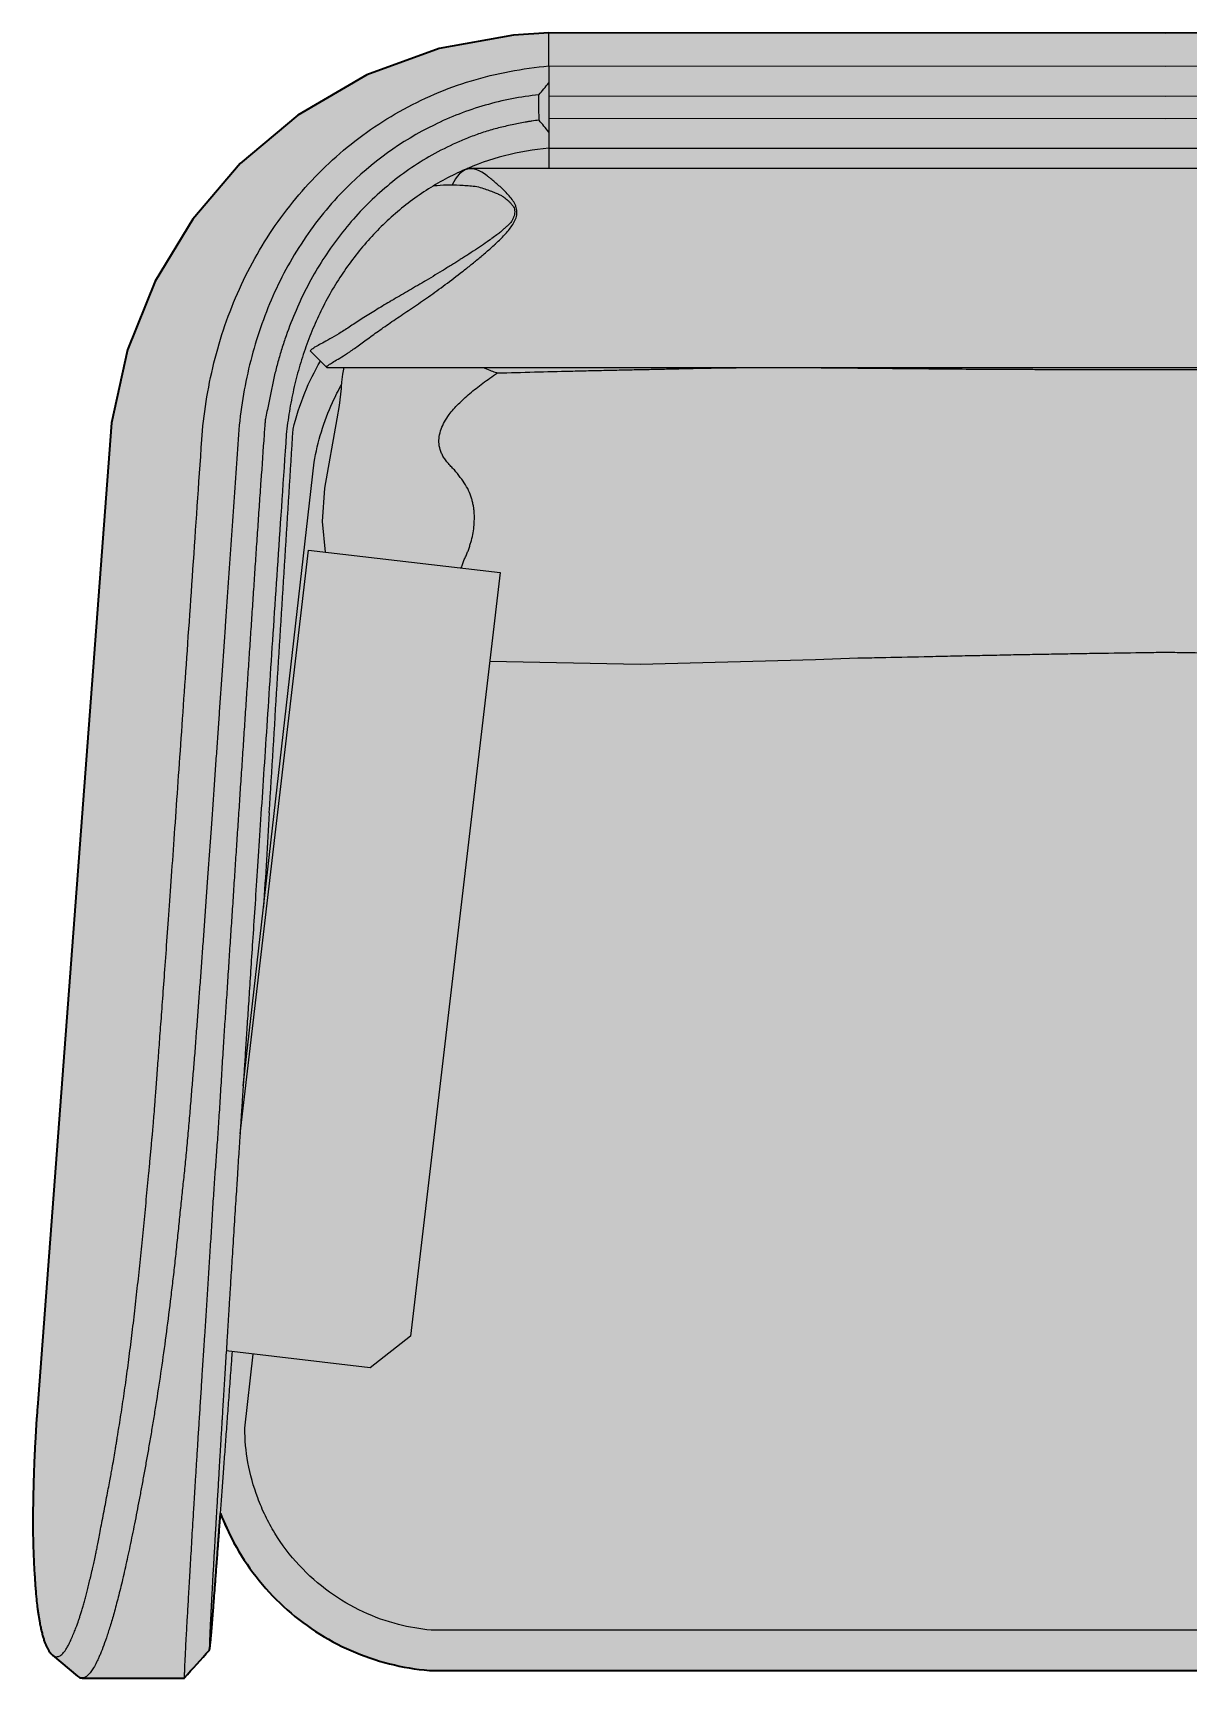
# Model space of a CAD drawing. Header units: millimetres. Extents: x -113 to 2452, y -1774 to 1549.
# Drawn here: x 1328 to 1901, y -1415 to -598 of the extents above; entities that cross this region are included whole.
import ezdxf

# ---------------------------------------------------------------- set-up
doc = ezdxf.new("R2010")
doc.units = ezdxf.units.MM
doc.layers.add('Blocks', color=7, linetype='Continuous')
doc.layers.add('Blocks$Fill', color=7, linetype='Continuous', true_color=0xffffff)
doc.layers.add('Blocks$Inner', color=7, linetype='Continuous', lineweight=25, true_color=0x007f00)
doc.layers.add('Blocks$Outline', color=7, linetype='Continuous', lineweight=35, true_color=0xff3f3f)

# ---------------------------------------------------------------- blocks, each defined once
blk = doc.blocks.new('Plenum JH1001 Armchair Top')
at = {"layer": 'Blocks$Fill'}
blk.add_hatch(color=256, dxfattribs=at).paths.add_polyline_path([(-18.2, -242.14), (-19.91, -267.84), (-20.7, -290.68), (-20.81, -308.2), (-20.64, -316.56), (-20.3, -324.75), (-19.32, -339.07), (-18.88, -343.83), (-18.52, -346.89), (-17.67, -352.09), (-17.08, -355.29), (-16.84, -356.47), (-16.32, -358.69), (-16.05, -359.73), (-15.77, -360.74), (-15.49, -361.68), (-15.2, -362.57), (-14.91, -363.39), (-14.6, -364.15), (-14.3, -364.87), (-13.98, -365.54), (-13.66, -366.18), (-13.34, -366.78), (-13.17, -367.07), (-13.01, -367.35), (-12.84, -367.61), (-12.67, -367.86), (-12.5, -368.1), (-12.33, -368.33), (-12.16, -368.54), (-11.98, -368.75), (-11.89, -368.84), (-11.81, -368.94), (-11.72, -369.03), (-11.63, -369.11), (-11.54, -369.2), (-11.45, -369.28), (-11.36, -369.36), (-11.27, -369.43), (-11.19, -369.5), (-11.12, -369.55), (1.26, -379.93), (1.38, -380.04), (1.51, -380.14), (1.64, -380.23), (1.77, -380.32), (1.9, -380.4), (1.97, -380.44), (2.03, -380.47), (2.1, -380.51), (2.16, -380.54), (2.23, -380.58), (2.3, -380.61), (2.36, -380.64), (2.43, -380.67), (2.5, -380.69), (2.56, -380.72), (2.63, -380.74), (2.7, -380.76), (2.77, -380.78), (2.83, -380.8), (2.9, -380.82), (2.97, -380.84), (3.04, -380.85), (3.11, -380.86), (3.18, -380.88), (3.24, -380.89), (3.31, -380.89), (3.38, -380.9), (3.44, -380.9), (3.5, -380.91), (3.56, -380.91), (3.62, -380.91), (54.35, -380.91), (54.35, -380.91), (54.35, -380.91), (54.35, -380.91), (54.35, -380.91), (54.35, -380.91), (54.35, -380.91), (54.35, -380.91), (54.35, -380.91), (54.35, -380.91), (54.35, -380.91), (54.35, -380.91), (54.35, -380.91), (54.35, -380.91), (54.35, -380.91), (54.35, -380.91), (54.35, -380.91), (54.35, -380.91), (54.35, -380.91), (54.35, -380.91), (54.35, -380.91), (54.35, -380.91), (54.35, -380.91), (54.35, -380.91), (54.35, -380.91), (54.35, -380.91), (54.35, -380.91), (54.35, -380.91), (54.35, -380.91), (54.35, -380.91), (54.35, -380.91), (54.35, -380.91), (54.35, -380.91), (54.35, -380.91), (54.35, -380.91), (54.35, -380.9), (54.36, -380.9), (66.8, -367.02), (66.8, -367.02), (66.8, -367.02), (66.8, -367.02), (66.8, -367.02), (66.8, -367.02), (66.8, -367.02), (66.8, -367.02), (66.8, -367.02), (66.8, -367.02), (66.8, -367.02), (66.8, -367.02), (66.8, -367.02), (66.8, -367.02), (66.8, -367.02), (66.8, -367.02), (66.8, -367.02), (66.8, -367.02), (66.8, -367.02), (66.81, -367.02), (66.81, -367.02), (66.81, -367.02), (66.81, -367.02), (66.81, -367.02), (66.81, -367.02), (66.81, -367.02), (66.81, -367.02), (66.81, -367.02), (66.81, -367.02), (66.81, -367.02), (66.81, -367.02), (66.81, -367.02), (66.81, -367.02), (66.81, -367.02), (66.81, -367.02), (66.81, -367.02), (66.81, -367.02), (66.81, -367.02), (66.81, -367.02), (66.81, -367.02), (66.81, -367.02), (66.81, -367.02), (66.81, -367.02), (66.81, -367.02), (66.81, -367.02), (66.81, -367.02), (66.81, -367.02), (66.81, -367.02), (66.81, -367.02), (66.81, -367.02), (66.81, -367.02), (66.81, -367.02), (66.81, -367.02), (66.81, -367.02), (66.82, -367.02), (66.82, -367.02), (66.82, -367.02), (66.82, -367.02), (66.82, -367.02), (66.82, -367.02), (66.82, -367.02), (66.82, -367.02), (66.82, -367.01), (66.82, -367.01), (66.82, -367.01), (66.82, -367.01), (66.82, -367.01), (66.82, -367.01), (66.83, -367.01), (66.83, -367), (66.83, -367), (66.83, -367), (66.83, -367), (66.83, -366.99), (66.84, -366.98), (66.84, -366.98), (66.84, -366.96), (66.85, -366.95), (66.85, -366.93), (66.86, -366.91), (66.87, -366.85), (66.89, -366.79), (66.9, -366.72), (66.93, -366.54), (66.96, -366.32), (67.13, -364.89), (72.27, -299.2), (73.76, -302.92), (75.36, -306.58), (77.09, -310.19), (78.93, -313.74), (80.15, -315.94), (81.41, -318.12), (82.72, -320.27), (84.08, -322.39), (85.47, -324.48), (86.91, -326.55), (88.4, -328.58), (89.92, -330.59), (91.49, -332.56), (93.09, -334.5), (94.74, -336.4), (96.42, -338.27), (98.15, -340.11), (99.91, -341.9), (101.7, -343.67), (103.54, -345.39), (105.41, -347.08), (107.31, -348.72), (109.25, -350.33), (111.22, -351.9), (113.22, -353.42), (115.25, -354.91), (117.31, -356.35), (119.41, -357.75), (121.53, -359.1), (123.68, -360.42), (125.85, -361.68), (128.05, -362.9), (130.28, -364.08), (132.53, -365.21), (134.8, -366.29), (137.1, -367.32), (139.41, -368.31), (141.75, -369.25), (144.1, -370.14), (146.47, -370.98), (148.86, -371.77), (151.27, -372.52), (153.69, -373.21), (156.12, -373.85), (158.57, -374.44), (161.03, -374.98), (163.5, -375.48), (165.97, -375.91), (168.46, -376.3), (170.96, -376.64), (173.46, -376.92), (175.96, -377.16), (541.33, -377.15), (906.69, -377.16), (909.2, -376.92), (911.7, -376.64), (914.19, -376.3), (916.68, -375.91), (919.16, -375.48), (921.63, -374.98), (924.08, -374.44), (926.53, -373.85), (928.96, -373.21), (931.38, -372.52), (933.79, -371.77), (936.18, -370.98), (938.55, -370.14), (940.9, -369.25), (943.24, -368.31), (945.56, -367.32), (947.85, -366.29), (950.12, -365.21), (952.37, -364.08), (954.6, -362.9), (956.8, -361.68), (958.97, -360.42), (961.12, -359.1), (963.24, -357.75), (965.34, -356.35), (967.4, -354.91), (969.43, -353.42), (971.44, -351.9), (973.4, -350.33), (975.34, -348.72), (977.25, -347.08), (979.11, -345.39), (980.95, -343.67), (982.75, -341.9), (984.51, -340.11), (986.23, -338.27), (987.91, -336.4), (989.56, -334.5), (991.17, -332.56), (992.73, -330.59), (994.25, -328.58), (995.74, -326.55), (997.18, -324.48), (998.57, -322.39), (999.93, -320.27), (1001.24, -318.12), (1002.5, -315.94), (1003.72, -313.74), (1005.56, -310.19), (1007.29, -306.58), (1008.9, -302.92), (1010.38, -299.2), (1015.52, -364.89), (1015.69, -366.32), (1015.72, -366.54), (1015.75, -366.72), (1015.77, -366.79), (1015.78, -366.85), (1015.79, -366.91), (1015.8, -366.93), (1015.8, -366.95), (1015.81, -366.96), (1015.81, -366.98), (1015.82, -366.98), (1015.82, -366.99), (1015.82, -367), (1015.82, -367), (1015.82, -367), (1015.83, -367), (1015.83, -367.01), (1015.83, -367.01), (1015.83, -367.01), (1015.83, -367.01), (1015.83, -367.01), (1015.83, -367.01), (1015.83, -367.01), (1015.83, -367.02), (1015.83, -367.02), (1015.83, -367.02), (1015.83, -367.02), (1015.84, -367.02), (1015.84, -367.02), (1015.84, -367.02), (1015.84, -367.02), (1015.84, -367.02), (1015.84, -367.02), (1015.84, -367.02), (1015.84, -367.02), (1015.84, -367.02), (1015.84, -367.02), (1015.84, -367.02), (1015.84, -367.02), (1015.84, -367.02), (1015.84, -367.02), (1015.84, -367.02), (1015.84, -367.02), (1015.84, -367.02), (1015.84, -367.02), (1015.84, -367.02), (1015.84, -367.02), (1015.84, -367.02), (1015.84, -367.02), (1015.84, -367.02), (1015.84, -367.02), (1015.84, -367.02), (1015.84, -367.02), (1015.84, -367.02), (1015.84, -367.02), (1015.84, -367.02), (1015.84, -367.02), (1015.84, -367.02), (1015.84, -367.02), (1015.85, -367.02), (1015.85, -367.02), (1015.85, -367.02), (1015.85, -367.02), (1015.85, -367.02), (1015.85, -367.02), (1015.85, -367.02), (1015.85, -367.02), (1015.85, -367.02), (1015.85, -367.02), (1015.85, -367.02), (1015.85, -367.02), (1015.85, -367.02), (1015.85, -367.02), (1015.85, -367.02), (1015.85, -367.02), (1015.85, -367.02), (1015.85, -367.02), (1015.85, -367.02), (1015.85, -367.02), (1015.85, -367.02), (1015.85, -367.02), (1015.85, -367.02), (1015.85, -367.02), (1015.85, -367.02), (1015.85, -367.02), (1028.3, -380.9), (1028.3, -380.9), (1028.3, -380.91), (1028.3, -380.91), (1028.3, -380.91), (1028.3, -380.91), (1028.3, -380.91), (1028.3, -380.91), (1028.3, -380.91), (1028.3, -380.91), (1028.3, -380.91), (1028.3, -380.91), (1028.3, -380.91), (1028.3, -380.91), (1028.3, -380.91), (1028.3, -380.91), (1028.3, -380.91), (1028.3, -380.91), (1028.3, -380.91), (1028.3, -380.91), (1028.3, -380.91), (1028.3, -380.91), (1028.3, -380.91), (1028.3, -380.91), (1028.3, -380.91), (1028.3, -380.91), (1028.3, -380.91), (1028.3, -380.91), (1028.3, -380.91), (1028.3, -380.91), (1028.31, -380.91), (1028.31, -380.91), (1028.31, -380.91), (1028.31, -380.91), (1028.31, -380.91), (1028.31, -380.91), (1028.31, -380.91), (1079.03, -380.91), (1079.09, -380.91), (1079.15, -380.91), (1079.21, -380.9), (1079.27, -380.9), (1079.34, -380.89), (1079.41, -380.89), (1079.48, -380.88), (1079.55, -380.86), (1079.61, -380.85), (1079.68, -380.84), (1079.75, -380.82), (1079.82, -380.8), (1079.89, -380.78), (1079.95, -380.76), (1080.02, -380.74), (1080.09, -380.72), (1080.16, -380.69), (1080.22, -380.67), (1080.29, -380.64), (1080.36, -380.61), (1080.42, -380.58), (1080.49, -380.54), (1080.56, -380.51), (1080.62, -380.47), (1080.69, -380.44), (1080.75, -380.4), (1080.88, -380.32), (1081.01, -380.23), (1081.14, -380.14), (1081.27, -380.04), (1081.4, -379.93), (1093.77, -369.55), (1093.85, -369.5), (1093.92, -369.43), (1094.01, -369.36), (1094.1, -369.28), (1094.19, -369.2), (1094.28, -369.11), (1094.37, -369.03), (1094.46, -368.94), (1094.55, -368.84), (1094.63, -368.75), (1094.81, -368.54), (1094.98, -368.33), (1095.15, -368.1), (1095.32, -367.86), (1095.49, -367.61), (1095.66, -367.35), (1095.82, -367.07), (1095.99, -366.78), (1096.31, -366.18), (1096.63, -365.54), (1096.95, -364.87), (1097.26, -364.15), (1097.56, -363.39), (1097.85, -362.57), (1098.14, -361.68), (1098.43, -360.74), (1098.7, -359.73), (1098.97, -358.69), (1099.49, -356.47), (1099.98, -354.05), (1101, -348.04), (1101.17, -346.89), (1101.53, -343.83), (1102.48, -332.44), (1102.95, -324.75), (1103.4, -312.38), (1103.42, -295.26), (1102.7, -270.61), (1101.69, -252.88), (1100.85, -242.14), (1064.45, 242.14), (1056.51, 278.45), (1042.85, 312.43), (1024.1, 343.29), (1000.58, 370.8), (972.03, 394.85), (937.7, 414.87), (901.89, 428), (864.97, 434.6), (847.37, 435.68), (235.29, 435.68), (217.69, 434.6), (180.76, 428), (144.95, 414.87), (110.62, 394.85), (82.07, 370.8), (58.55, 343.29), (39.8, 312.43), (26.14, 278.45), (18.2, 242.14)], flags=0)
at = {"layer": 'Blocks$Inner'}
for p, q in [((887.93, 368.36), (194.73, 368.36)), ((125.32, 269.61), (957.33, 269.61)), ((83.52, -86.97), (118.73, 222.55)), ((54.36, -380.9), (66.84, -366.98)), ((3.62, -380.91), (54.35, -380.91))]:
    blk.add_line(p, q, dxfattribs=at)
for points in [[(235.29, 435.68), (217.69, 434.6), (180.76, 428), (144.95, 414.87), (110.62, 394.85), (82.07, 370.8), (58.55, 343.29), (39.8, 312.43), (26.14, 278.45), (18.2, 242.14), (-18.2, -242.14)], [(235.29, 419.28), (235.29, 435.68), (541.33, 435.56), (847.37, 435.68)], [(235.29, 419.28), (541.33, 419.16), (847.36, 419.28)], [(230.38, 392.33), (230.37, 398.64), (230.37, 404.96)], [(847.36, 404.3), (541.33, 404.18), (235.29, 404.3)], [(235.29, 393.34), (541.33, 393.22), (847.36, 393.34)], [(847.36, 378.35), (541.33, 378.23), (235.29, 378.35)], [(124.96, 269.7), (116.86, 277.8), (117.24, 278.36)], [(124.37, 178), (122.91, 193.21), (124.09, 209.76), (130.19, 244.12), (131.28, 250.76), (132.3, 259.19), (132.33, 259.51), (132.42, 260.43), (132.59, 262.28), (132.72, 263.58), (133.02, 266.25), (133.74, 269.62)], [(81.98, -110.72), (115.99, 178.98), (211.09, 167.82), (166.6, -211.16), (146.62, -226.94), (75.14, -218.55)], [(388.62, 125.24), (367.66, 124.41), (280.65, 122.13), (205.9, 123.63)], [(84.32, -256.86), (88.5, -220.12)], [(905.83, -357.16), (541.33, -357.15), (176.82, -357.16)], [(1.26, -379.93), (-11.27, -369.43)], [(906.69, -377.16), (541.33, -377.15), (175.96, -377.16)]]:
    blk.add_lwpolyline(points, dxfattribs=at)
for points, knots in [([(63.32, 238.14), (63.95, 244.62), (65.71, 257.51), (69.96, 276.69), (75.87, 295.2), (83.44, 313.07), (92.64, 330.09), (103.43, 346.1), (115.74, 360.96), (134.09, 379.01), (160.39, 397.87), (196.32, 413.33), (222.16, 418.07), (235.29, 419.28)], [0.9999996, 0.9999996, 0.9999996, 0.9999996, 1.0714282, 1.1428567, 1.2142853, 1.2857139, 1.3571425, 1.428571, 1.4999996, 1.5714282, 1.7142853, 1.8571425, 1.9999996, 1.9999996, 1.9999996, 1.9999996]), ([(230.37, 404.96), (231.17, 405.95), (232.77, 407.92), (234.39, 409.88), (235.2, 410.86)], [12.634683, 12.634683, 12.634683, 12.634683, 13.1346829, 13.6346829, 13.6346829, 13.6346829, 13.6346829]), ([(230.37, 404.96), (221.3, 404.04), (203.35, 400.53), (169.41, 387.37), (138.08, 364.64), (112.53, 333.25), (99.21, 308.45), (91.24, 287.39), (84.96, 265.58), (82.24, 248.73), (81.15, 236.32)], [0, 0, 0, 0, 0.111111, 0.222222, 0.444444, 0.583333, 0.722222, 0.791667, 0.861111, 1, 1, 1, 1]), ([(230.38, 392.33), (229.15, 392.24), (227.36, 392.04), (225.2, 391.64), (223.02, 391.24), (220.28, 390.71), (216.98, 390.03), (213.64, 389.3), (209.15, 388.24), (203.62, 386.66), (197.19, 384.41), (188.8, 381.01), (174.53, 374.06), (159.61, 363.89), (146.24, 351.92), (133.97, 338.86), (123.42, 324.36), (114.65, 308.71), (108.96, 296.51), (104.94, 285.9), (102.18, 277.27), (100.94, 272.94), (100.35, 270.77)], [1, 1, 1, 1, 1.015625, 1.0234375, 1.03125, 1.046875, 1.0625, 1.078125, 1.09375, 1.125, 1.15625, 1.1875, 1.25, 1.375, 1.4375, 1.5, 1.625, 1.6875, 1.75, 1.8125, 1.84375, 1.875, 1.875, 1.875, 1.875]), ([(235.21, 378.42), (227.8, 377.83), (213.11, 375.33), (192.17, 367.9), (172.87, 357.19), (155.62, 343.67), (140.69, 327.76), (130.29, 312.86), (123.24, 300.11), (118.59, 290.2), (114.58, 279.98), (111.21, 269.49), (108.48, 258.77), (107.07, 251.5), (106.46, 247.83)], [0, 0, 0, 0, 0.111111, 0.222222, 0.333333, 0.444444, 0.555556, 0.666667, 0.722222, 0.777778, 0.833333, 0.888889, 0.944444, 1, 1, 1, 1]), ([(124.95, 269.7), (124.85, 269.83), (125.1, 270.27), (126.65, 271.42), (129.83, 273.31), (134.76, 276.16), (141.16, 280.74), (146.7, 284.84), (152.99, 289.4), (159.98, 294.15), (167.54, 299.21), (175.53, 304.67), (183.83, 310.64), (190.94, 316.07), (196.72, 320.65), (201.06, 324.2), (205.41, 327.9), (209.68, 331.76), (213.13, 335.19), (215.7, 338.16), (217.42, 340.54), (218.82, 343.12), (219.46, 345.55), (219.41, 347.59), (219.09, 349.08), (218.54, 350.48), (217.6, 352.23), (216.14, 354.23), (214.15, 356.42), (212.06, 358.44), (209.98, 360.3), (207.95, 362.03), (206.19, 363.47), (205.12, 364.38), (204.72, 364.7), (197.35, 370.59), (191.53, 369.11), (187.27, 360.26)], [0.3984375, 0.3984375, 0.3984375, 0.3984375, 0.4375, 0.46875, 0.5, 0.5625, 0.59375, 0.625, 0.65625, 0.6875, 0.71875, 0.75, 0.78125, 0.8125, 0.828125, 0.84375, 0.859375, 0.875, 0.890625, 0.8984375, 0.90625, 0.9140625, 0.921875, 0.9257812, 0.9296875, 0.9335938, 0.9375, 0.9453125, 0.953125, 0.9609375, 0.96875, 0.9765625, 0.984375, 0.9891514, 0.9891514, 0.9891514, 1.0764505, 1.0764505, 1.0764505, 1.0764505]), ([(178.22, 359.89), (178.73, 359.94), (179.24, 359.98), (179.75, 360.02), (183.95, 360.32), (188.26, 360.34), (192.68, 360.08), (194.88, 359.94), (197.12, 359.74), (199.58, 359.45)], [-0.1473195, -0.1473195, -0.1473195, -0.1473195, -0.1363214, -0.1363214, -0.1363214, -0.0463117, -0.0463117, -0.0463117, -0.0013069, -0.0013069, -0.0013069, -0.0013069]), ([(199.58, 359.45), (201.81, 358.78), (204.81, 357.81), (208.04, 356.61), (209.43, 356.02), (210.04, 355.75)], [-0.00130692, -0.00130692, -0.00130692, -0.00130692, 0.03440736, 0.0522645, 0.06936249, 0.06936249, 0.06936249, 0.06936249]), ([(210.12, 355.71), (210.75, 355.43), (211.83, 354.89), (213, 354.16), (213.95, 353.4), (214.88, 352.54), (215.94, 351.54), (216.93, 350.48), (217.74, 349.36), (218.16, 348.4), (218.3, 347.59), (218.32, 346.73), (218.17, 345.61), (217.86, 344.5), (217.54, 343.67), (217.28, 343.08), (217.01, 342.56), (216.61, 341.92), (216.02, 341.2), (215.15, 340.33), (213.97, 339.26), (212.68, 338.08), (211.3, 336.88), (209.51, 335.47), (207.91, 334.3), (206.96, 333.63)], [-0.9285714, -0.9285714, -0.9285714, -0.9285714, -0.9107143, -0.8928571, -0.875, -0.8571429, -0.8392857, -0.8214286, -0.8035714, -0.7857143, -0.7767857, -0.7678571, -0.75, -0.7321429, -0.7232143, -0.7142857, -0.7053571, -0.6964286, -0.6785714, -0.6607143, -0.6428571, -0.625, -0.6071429, -0.5892857, -0.5714286, -0.5714286, -0.5714286, -0.5714286]), ([(206.87, 333.56), (205.95, 332.9), (203.78, 331.39), (199.88, 328.74), (196.3, 326.37), (193.41, 324.49), (191.98, 323.59), (191.27, 323.14)], [-0.57087655, -0.57087655, -0.57087655, -0.57087655, -0.55357143, -0.53571429, -0.51785714, -0.50892857, -0.5, -0.5, -0.5, -0.5]), ([(191.12, 323.04), (190.46, 322.62), (189.07, 321.76), (186.15, 319.94), (182.33, 317.6), (177.74, 314.81), (174.76, 313.03), (173.29, 312.17), (173.26, 312.15)], [-0.49937697, -0.49937697, -0.49937697, -0.49937697, -0.49107143, -0.48214286, -0.46428571, -0.44642857, -0.42857143, -0.42816161, -0.42816161, -0.42816161, -0.42816161]), ([(173.23, 312.13), (171.84, 311.31), (169.09, 309.69), (163.69, 306.58), (159.8, 304.33), (157.3, 302.85)], [-0.42803094, -0.42803094, -0.42803094, -0.42803094, -0.41071429, -0.39285714, -0.35714286, -0.35714286, -0.35714286, -0.35714286]), ([(157.22, 302.81), (154.75, 301.34), (151.15, 299.17), (146.67, 296.4), (144.51, 295.06), (143.46, 294.4)], [-0.35677102, -0.35677102, -0.35677102, -0.35677102, -0.32142857, -0.30357143, -0.28571429, -0.28571429, -0.28571429, -0.28571429]), ([(143.38, 294.35), (142.35, 293.71), (140.33, 292.43), (136.5, 289.89), (133.85, 288.16), (132.2, 287.14)], [-0.28527048, -0.28527048, -0.28527048, -0.28527048, -0.26785714, -0.25, -0.21428571, -0.21428571, -0.21428571, -0.21428571]), ([(132.15, 287.11), (130.52, 286.1), (127.46, 284.32), (124.89, 282.85), (123.76, 282.22)], [-0.21394942, -0.21394942, -0.21394942, -0.21394942, -0.17857143, -0.14285714, -0.14285714, -0.14285714, -0.14285714]), ([(123.74, 282.21), (122.6, 281.58), (120.64, 280.53), (119.03, 279.68), (118.56, 279.37)], [-0.14262988, -0.14262988, -0.14262988, -0.14262988, -0.10714286, -0.07142857, -0.07142857, -0.07142857, -0.07142857]), ([(100.35, 270.77), (99.77, 268.61), (98.69, 264.27), (97.61, 258.9), (96.8, 254.63), (95.88, 250.22), (95.1, 246.72), (94.56, 244.06)], [1.875, 1.875, 1.875, 1.875, 1.9062476, 1.9374976, 1.9531226, 1.9687476, 1.9999976, 1.9999976, 1.9999976, 1.9999976]), ([(108.36, 238.92), (109.79, 245.11), (113.5, 256.77), (118.91, 267.74), (121.87, 272.78)], [0, 0, 0, 0, 0.1111111, 0.2133529, 0.2133529, 0.2133529, 0.2133529]), ([(202.65, 269.59), (203.23, 269.36), (205.97, 268.25), (208.45, 267.35), (209.75, 266.89)], [0.92971278, 0.92971278, 0.92971278, 0.92971278, 0.94444444, 1, 1, 1, 1]), ([(209.75, 266.89), (215.91, 267.06), (228.12, 267.39), (243.09, 267.76), (254.89, 268.04), (263.65, 268.24), (270.88, 268.39), (276.61, 268.51), (280.92, 268.6), (285.08, 268.68), (290.29, 268.8), (296.37, 268.93), (303.32, 269.09), (310.31, 269.25), (317.7, 269.38), (325.88, 269.5), (335.19, 269.58), (346.09, 269.62), (358.57, 269.59), (376.6, 269.47), (396.52, 269.27), (417.69, 269.06), (434.07, 268.91), (448.02, 268.81), (459.33, 268.75), (467.81, 268.72), (476.51, 268.69), (488.6, 268.66), (504.41, 268.63), (523.19, 268.61), (535.6, 268.6), (541.33, 268.6)], [1, 1, 1, 1, 1.0357143, 1.0714286, 1.0892857, 1.1071429, 1.125, 1.1339286, 1.1428571, 1.1517857, 1.1607143, 1.1785714, 1.1964286, 1.2142857, 1.2321429, 1.25, 1.2678571, 1.2857143, 1.3035714, 1.3214286, 1.3571429, 1.375, 1.3928571, 1.4107143, 1.4196429, 1.4285714, 1.4375, 1.4464286, 1.4642857, 1.4821429, 1.4973813, 1.4973813, 1.4973813, 1.4973813]), ([(541.33, 268.6), (547.05, 268.6), (559.46, 268.61), (578.24, 268.63), (594.05, 268.66), (606.15, 268.69), (614.84, 268.72), (623.33, 268.75), (634.63, 268.81), (648.59, 268.91), (664.97, 269.06), (686.13, 269.27), (706.05, 269.47), (724.08, 269.59), (736.56, 269.62), (747.46, 269.58), (756.77, 269.5), (764.95, 269.38), (772.34, 269.25), (779.33, 269.09), (786.28, 268.93), (792.36, 268.8), (797.57, 268.68), (801.73, 268.6), (806.04, 268.51), (811.77, 268.39), (819, 268.24), (827.76, 268.04), (839.56, 267.76), (854.53, 267.39), (866.74, 267.06), (872.9, 266.89)], [1.4973813, 1.4973813, 1.4973813, 1.4973813, 1.5126197, 1.5304769, 1.548334, 1.5572626, 1.5661911, 1.5751197, 1.5840483, 1.6019054, 1.6197626, 1.6376197, 1.673334, 1.6911911, 1.7090483, 1.7269054, 1.7447626, 1.7626197, 1.7804769, 1.798334, 1.8161911, 1.8340483, 1.8429769, 1.8519054, 1.860834, 1.8697626, 1.8876197, 1.9054769, 1.923334, 1.9590483, 1.9947626, 1.9947626, 1.9947626, 1.9947626]), ([(191.81, 170.08), (191.93, 170.52), (192.24, 171.59), (192.88, 173.3), (193.73, 175.2), (194.6, 177.09), (195.34, 178.98), (195.97, 180.89), (196.77, 183.44), (197.54, 186.62), (198.14, 190.46), (198.35, 194.29), (198.26, 197.48), (197.99, 200.03), (197.63, 201.93), (197.15, 203.83), (196.39, 206.37), (195.11, 209.49), (193.13, 212.6), (191.55, 214.77), (190.61, 216), (189.9, 216.92), (189.16, 217.83), (188.09, 219.03), (186.65, 220.54), (185.23, 222.06), (184.21, 223.28), (183.33, 224.52), (182.43, 226.06), (181.34, 228.53), (180.59, 231.63), (180.73, 235.34), (181.7, 239.01), (183.39, 242.63), (186.12, 246.81), (189.45, 250.62), (193.02, 254.1), (196, 256.68), (199.19, 259.24), (203.6, 262.65), (207.21, 265.2), (209.75, 266.89)], [0.3067724, 0.3067724, 0.3067724, 0.3067724, 0.3157895, 0.3289474, 0.3421053, 0.3552632, 0.3684211, 0.3815789, 0.3947368, 0.4210526, 0.4473684, 0.4736842, 0.5, 0.5131579, 0.5263158, 0.5394737, 0.5526316, 0.5789474, 0.6052632, 0.6184211, 0.625, 0.6315789, 0.6381579, 0.6447368, 0.6578947, 0.6710526, 0.6776316, 0.6842105, 0.6973684, 0.7105263, 0.7368421, 0.7631579, 0.7894737, 0.8157895, 0.8421053, 0.8815789, 0.9013158, 0.9210526, 0.9407895, 0.9605263, 1, 1, 1, 1]), ([(118.73, 222.55), (119.62, 227.67), (122.06, 237.8), (126.96, 250.67), (130.82, 258.3), (132.46, 261.23)], [311.5126318, 311.5126318, 311.5126318, 311.5126318, 311.6126318, 311.7126318, 311.7770997, 311.7770997, 311.7770997, 311.7770997]), ([(48.19, 19.67), (48.67, 26.48), (49.68, 40.73), (51.82, 71.45), (54.79, 114.13), (58.8, 172.16), (61.76, 215.39), (63.32, 238.14)], [0.97222207, 0.97222207, 0.97222207, 0.97222207, 0.97569404, 0.97916627, 0.98611071, 0.99305516, 0.9999996, 0.9999996, 0.9999996, 0.9999996]), ([(94.56, 244.06), (94.49, 243.45), (94.37, 242.24), (94.16, 239.83), (94.04, 238.01), (93.97, 236.79)], [1.999998, 1.999998, 1.999998, 1.999998, 2.249998, 2.499998, 2.999998, 2.999998, 2.999998, 2.999998]), ([(96.51, 48.51), (97.81, 69.67), (100.38, 112), (104.28, 175.48), (106.97, 217.79), (108.36, 238.92)], [-0.5999916, -0.5999916, -0.5999916, -0.5999916, -0.4, -0.2, 0, 0, 0, 0]), ([(81.15, 236.32), (80.71, 229.93), (79.84, 217.16), (78.53, 198.03), (77.24, 179.3), (75.95, 160.56), (74.84, 144.47), (73.95, 131.69), (73.29, 122.15), (72.65, 112.9), (72.02, 103.83), (71.38, 94.7), (70.73, 85.29), (70.05, 75.49), (69.35, 65.55), (68.66, 55.68), (67.98, 46), (67.33, 36.88), (66.7, 28.09), (66.07, 19.24), (65.42, 9.94), (64.74, 0.33), (64.04, -9.23), (63.45, -17.28), (62.98, -23.73), (62.63, -28.61), (62.28, -33.38), (61.82, -39.52), (61.25, -47.04), (60.67, -54.71), (60.19, -61.03), (59.83, -65.95), (59.46, -70.78), (58.97, -76.86), (58.35, -84.25), (57.59, -93.36), (56.78, -102.94), (55.93, -113.04), (55.04, -122.6), (54.13, -131.4), (53.36, -138.51), (52.75, -144.23), (52.13, -150.16), (51.36, -157.78), (50.41, -167.05), (49.42, -176.16), (48.4, -185.05), (47, -196.83), (45.19, -211.21), (42.87, -227.72), (40.88, -240.79), (39.3, -250.73), (38.11, -257.91), (36.91, -264.88), (35.73, -271.71), (34.55, -278.32), (33.37, -284.69), (32.2, -290.88), (31.04, -296.97), (29.89, -302.9), (28.36, -310.51), (26.85, -317.72), (25.35, -324.63), (24.23, -329.61), (23.13, -334.33), (22.05, -338.73), (20.99, -342.87), (19.94, -346.8), (18.92, -350.44), (17.94, -353.77), (16.99, -356.82), (15.76, -360.6), (14.29, -364.81), (12.93, -368.29), (11.89, -370.72), (10.87, -372.94), (9.66, -375.3), (7.82, -378.27), (5.67, -380.53), (3.74, -381.07), (2.29, -380.67), (1.59, -380.22), (1.26, -379.93)], [1, 1, 1, 1, 1.0108696, 1.0217391, 1.0326087, 1.0434783, 1.0543478, 1.0597826, 1.0652174, 1.0706522, 1.076087, 1.0815217, 1.0869565, 1.0923913, 1.0978261, 1.1032609, 1.1086957, 1.1141304, 1.1195652, 1.125, 1.1304348, 1.1358696, 1.1413043, 1.1467391, 1.1494565, 1.1521739, 1.1548913, 1.1576087, 1.1630435, 1.1684783, 1.1711957, 1.173913, 1.1766304, 1.1793478, 1.1847826, 1.1902174, 1.1956522, 1.201087, 1.2065217, 1.2119565, 1.2173913, 1.2201087, 1.2228261, 1.2282609, 1.2336957, 1.2391304, 1.2445652, 1.25, 1.2608696, 1.2717391, 1.2826087, 1.2880435, 1.2934783, 1.298913, 1.3043478, 1.3097826, 1.3152174, 1.3206522, 1.326087, 1.3315217, 1.3369565, 1.3478261, 1.3532609, 1.3586957, 1.3641304, 1.3695652, 1.375, 1.3804348, 1.3858696, 1.3913043, 1.3967391, 1.4021739, 1.4130435, 1.423913, 1.4293478, 1.4347826, 1.4456522, 1.4565217, 1.4782609, 1.5, 1.5108696, 1.5217391, 1.5217391, 1.5217391, 1.5217391]), ([(93.94, 236.32), (93.39, 228.64), (92.58, 217.12), (91.52, 201.83), (90.73, 190.38), (89.97, 179.08), (89.21, 167.91), (88.47, 156.74), (87.72, 145.43), (86.96, 134.07), (86.2, 122.78), (85.45, 111.44), (84.69, 99.98), (83.93, 88.5), (83.17, 77.08), (82.54, 67.56), (82.03, 59.94), (81.53, 52.28), (80.91, 42.9), (80.18, 31.87), (79.56, 22.6), (79.07, 15.07), (78.7, 9.31), (78.33, 3.58), (77.83, -3.91), (77.2, -13.18), (76.58, -22.57), (76.09, -30.21), (75.72, -36.1), (75.35, -41.81), (74.99, -47.15), (74.62, -52.4), (74.14, -59.41), (73.66, -66.69), (73.18, -74.47), (72.81, -80.62), (72.45, -86.85), (71.96, -94.92), (71.35, -104.57), (70.74, -113.4), (70.26, -120.04), (69.9, -124.84), (69.54, -129.7), (69.06, -136.46), (68.47, -145.69), (67.88, -155.35), (67.41, -162.95), (67.06, -168.46), (66.72, -173.84), (66.26, -181.03), (65.68, -189.94), (65, -200.48), (64.13, -214.21), (63.27, -227.4), (62.45, -239.98), (61.87, -249.12), (61.31, -257.86), (60.78, -266.22), (60.27, -274.29), (59.78, -282.2), (59.31, -289.82), (58.72, -299.5), (58.16, -308.72), (57.64, -317.6), (57.27, -323.94), (56.92, -329.91), (56.6, -335.43), (56.3, -340.62), (56.01, -345.51), (55.76, -349.99), (55.52, -354), (55.32, -357.6), (55.08, -362.02), (54.83, -366.81), (54.64, -370.6), (54.53, -373.14), (54.45, -374.83), (54.39, -376.3), (54.35, -377.55), (54.32, -378.59), (54.3, -379.44), (54.29, -380.08), (54.3, -380.54), (54.31, -380.82), (54.33, -380.91), (54.35, -380.91), (54.36, -380.9)], [3.9999976, 3.9999976, 3.9999976, 3.9999976, 4.0131555, 4.0197345, 4.0263134, 4.0328924, 4.0394713, 4.0460503, 4.0526292, 4.0592082, 4.0657871, 4.0723661, 4.078945, 4.085524, 4.0921029, 4.0986819, 4.1019713, 4.1052608, 4.1118397, 4.1184187, 4.1249976, 4.1282871, 4.1315766, 4.1348661, 4.1381555, 4.1447345, 4.1513134, 4.1546029, 4.1578924, 4.1611819, 4.1644713, 4.1677608, 4.1710503, 4.1776292, 4.1809187, 4.1842082, 4.1874976, 4.1907871, 4.1973661, 4.203945, 4.2072345, 4.210524, 4.2138134, 4.2171029, 4.2236819, 4.2302608, 4.2335503, 4.2368397, 4.2401292, 4.2434187, 4.2499976, 4.2565766, 4.2631555, 4.2763134, 4.2828924, 4.2894713, 4.2960503, 4.3026292, 4.3092082, 4.3157871, 4.3223661, 4.328945, 4.3421029, 4.3486819, 4.3552608, 4.3618397, 4.3684187, 4.3749976, 4.3815766, 4.3881555, 4.3947345, 4.4013134, 4.4078924, 4.4210503, 4.4342082, 4.4407871, 4.4473661, 4.453945, 4.460524, 4.4671029, 4.4736819, 4.4802608, 4.4868397, 4.4934187, 4.4999976, 4.5033431, 4.5033431, 4.5033431, 4.5033431]), ([(104.91, 236.35), (103.42, 214.33), (100.62, 172.45), (96.87, 116.18), (94.13, 74.78), (92.16, 44.97), (91.25, 31.14), (90.81, 24.53)], [2, 2, 2, 2, 2.00862069, 2.01724138, 2.02586207, 2.03017241, 2.03448276, 2.03448276, 2.03448276, 2.03448276]), ([(541.33, 128.12), (538.22, 128.08), (527.92, 127.94), (514.02, 127.73), (499.64, 127.5), (488.86, 127.32), (479.88, 127.15), (472.69, 127.02), (467.33, 126.92), (461.88, 126.81), (454.4, 126.66), (444.82, 126.46), (433.15, 126.21), (417.72, 125.86), (402.38, 125.52), (392.14, 125.31), (388.62, 125.24)], [182.9606255, 182.9606255, 182.9606255, 182.9606255, 182.9714098, 182.9964098, 183.0089098, 183.0214098, 183.0339098, 183.0401598, 183.0464098, 183.0526598, 183.0589098, 183.0714098, 183.0839098, 183.0964098, 183.1214098, 183.1359831, 183.1359831, 183.1359831, 183.1359831]), ([(694.03, 125.24), (690.51, 125.31), (680.27, 125.52), (664.93, 125.86), (649.5, 126.21), (637.84, 126.46), (628.25, 126.66), (620.77, 126.81), (615.33, 126.92), (609.96, 127.02), (602.77, 127.15), (593.8, 127.32), (583.01, 127.5), (568.63, 127.73), (554.73, 127.94), (544.43, 128.08), (541.33, 128.12)], [182.7852678, 182.7852678, 182.7852678, 182.7852678, 182.7998411, 182.8248411, 182.8373411, 182.8498411, 182.8623411, 182.8685911, 182.8748411, 182.8810911, 182.8873411, 182.8998411, 182.9123411, 182.9248411, 182.9498411, 182.9606255, 182.9606255, 182.9606255, 182.9606255]), ([(90.81, 24.53), (90.38, 17.93), (89.55, 5.33), (88.44, -11.58), (87.45, -26.75), (86.56, -40.31), (85.77, -52.41), (85.06, -63.22), (84.54, -71.28), (84.15, -77.22), (83.97, -80.07), (83.88, -81.43)], [2.03448276, 2.03448276, 2.03448276, 2.03448276, 2.03879295, 2.0431033, 2.04741364, 2.05172399, 2.05603433, 2.06034468, 2.06465502, 2.06681019, 2.06896537, 2.06896537, 2.06896537, 2.06896537]), ([(40.21, -89.57), (40.32, -88.17), (40.54, -85.23), (41, -79.11), (41.62, -70.8), (42.45, -59.66), (43.38, -47.17), (44.4, -33.19), (45.54, -17.55), (46.79, -0.11), (47.71, 12.86), (48.19, 19.67)], [0.94444444, 0.94444444, 0.94444444, 0.94444444, 0.94618041, 0.94791652, 0.95138874, 0.95486096, 0.95833318, 0.96180541, 0.96527763, 0.96874985, 0.97222207, 0.97222207, 0.97222207, 0.97222207]), ([(83.88, -81.44), (83.79, -82.79), (83.62, -85.37), (83.34, -89.7), (83.07, -93.88), (82.84, -97.34), (82.69, -99.72), (82.58, -101.48), (82.47, -103.08), (82.37, -104.67), (82.27, -106.3), (82.2, -107.32), (82.17, -107.85)], [0.06897311, 0.06897311, 0.06897311, 0.06897311, 0.07112069, 0.07327586, 0.07758621, 0.08189655, 0.0862069, 0.09051724, 0.09482759, 0.09913793, 0.1012931, 0.10344523, 0.10344523, 0.10344523, 0.10344523]), ([(37.97, -116.7), (37.99, -116.43), (38.04, -115.89), (38.13, -114.92), (38.23, -113.86), (38.33, -112.79), (38.45, -111.55), (38.58, -110.18), (38.74, -108.39), (38.95, -105.95), (39.24, -102.39), (39.57, -98.08), (39.91, -93.62), (40.11, -90.97), (40.21, -89.57)], [0.91667307, 0.91667307, 0.91667307, 0.91667307, 0.91753472, 0.91840278, 0.92013889, 0.921875, 0.92361111, 0.92708333, 0.93055556, 0.93402778, 0.9375, 0.94097222, 0.94270833, 0.94444444, 0.94444444, 0.94444444, 0.94444444]), ([(82.17, -107.85), (82.13, -108.38), (82.06, -109.46), (81.93, -111.46), (81.78, -113.81), (81.61, -116.52), (81.37, -120.19), (81.11, -124.25), (80.79, -129.32), (80.6, -132.25), (80.5, -133.88)], [0.10344828, 0.10344828, 0.10344828, 0.10344828, 0.10560345, 0.10775862, 0.11206897, 0.11637931, 0.12068966, 0.12931034, 0.13362069, 0.13793103, 0.13793103, 0.13793103, 0.13793103]), ([(30.11, -195.42), (30.58, -191.24), (31.28, -184.88), (32.19, -176.25), (32.87, -169.74), (33.53, -163.21), (34.4, -154.42), (35.25, -145.58), (36.11, -136.74), (36.64, -131.2), (37.05, -126.75), (37.36, -123.41), (37.62, -120.62), (37.82, -118.39), (37.92, -117.26), (37.97, -116.7)], [0.83337252, 0.83337252, 0.83337252, 0.83337252, 0.84722222, 0.85416667, 0.86111111, 0.86805556, 0.875, 0.88888889, 0.89583333, 0.90277778, 0.90625, 0.90972222, 0.91319444, 0.91493056, 0.91666667, 0.91666667, 0.91666667, 0.91666667]), ([(80.49, -133.88), (80.39, -135.51), (80.16, -139.1), (79.62, -147.55), (78.86, -159.55), (78.1, -171.48), (77.57, -179.79), (77.35, -183.29), (77.25, -184.88)], [0.13793358, 0.13793358, 0.13793358, 0.13793358, 0.14224138, 0.14655172, 0.15517241, 0.1637931, 0.16810345, 0.17241379, 0.17241379, 0.17241379, 0.17241379]), ([(77.25, -184.88), (77.15, -186.47), (76.97, -189.3), (76.66, -194.16), (76.36, -198.93), (76.11, -203), (75.9, -206.38), (75.78, -208.25), (75.72, -209.21)], [0.17241794, 0.17241794, 0.17241794, 0.17241794, 0.17672414, 0.18103448, 0.18965517, 0.19827586, 0.20258621, 0.20689655, 0.20689655, 0.20689655, 0.20689655]), ([(27.17, -219.87), (27.68, -215.96), (28.42, -209.95), (29.39, -201.71), (29.87, -197.55), (30.11, -195.45)], [0.80556663, 0.80556663, 0.80556663, 0.80556663, 0.81944444, 0.82638889, 0.83333333, 0.83333333, 0.83333333, 0.83333333]), ([(75.72, -209.21), (75.66, -210.17), (75.54, -212.15), (75.3, -216.02), (75, -220.81), (74.65, -226.44), (74.42, -230.11), (74.31, -231.91)], [0.20689655, 0.20689655, 0.20689655, 0.20689655, 0.21120427, 0.21551462, 0.22413531, 0.232756, 0.24137439, 0.24137439, 0.24137439, 0.24137439]), ([(24.06, -242.31), (24.59, -238.75), (25.64, -231.43), (26.67, -223.8), (27.17, -219.88)], [0.77780715, 0.77780715, 0.77780715, 0.77780715, 0.79166667, 0.80555556, 0.80555556, 0.80555556, 0.80555556]), ([(66.84, -366.98), (66.84, -366.97), (66.84, -366.96), (66.85, -366.95), (66.88, -366.85), (66.96, -366.41), (67.13, -364.99), (67.3, -363.28), (67.47, -361.56), (67.6, -360.06), (67.75, -358.39), (67.88, -356.85), (67.99, -355.53), (68.07, -354.49), (68.15, -353.58), (68.21, -352.83), (68.25, -352.24), (68.3, -351.68), (68.36, -350.97), (68.42, -350.15), (68.5, -349.18), (68.61, -347.78), (68.78, -345.64), (69.08, -341.72), (69.52, -335.92), (69.96, -330.07), (70.35, -325), (70.64, -321.07), (70.89, -317.74), (71.09, -315.08), (71.24, -313.09), (71.39, -311.1), (71.59, -308.41), (71.84, -305), (72.15, -300.81), (72.58, -295.09), (73.12, -287.71), (73.81, -278.43), (74.52, -268.75), (75.26, -258.71), (76.03, -248.34), (76.81, -237.64), (77.54, -227.85), (78, -221.59), (78.19, -219.02)], [23.2063482, 23.2063482, 23.2063482, 23.2063482, 23.2077751, 23.2077751, 23.2077751, 23.2235898, 23.2408312, 23.2580725, 23.2666932, 23.2753139, 23.2839346, 23.2925553, 23.2968656, 23.301176, 23.3054863, 23.3076415, 23.3097967, 23.3119518, 23.314107, 23.3184174, 23.3227277, 23.3270381, 23.3356587, 23.3442794, 23.3529001, 23.3615208, 23.3658312, 23.3701415, 23.3744518, 23.376607, 23.3787622, 23.3809174, 23.3830725, 23.3873829, 23.3916932, 23.3960036, 23.4046243, 23.413245, 23.4218656, 23.4304863, 23.439107, 23.4477277, 23.4563484, 23.4622323, 23.4622323, 23.4622323, 23.4622323]), ([(74.31, -231.91), (74.2, -233.72), (73.98, -237.29), (73.66, -242.5), (73.4, -246.75), (73.2, -250.08), (73.1, -251.75), (73.05, -252.56)], [0.24137439, 0.24137439, 0.24137439, 0.24137439, 0.24999508, 0.25861576, 0.26723645, 0.2715468, 0.2758564, 0.2758564, 0.2758564, 0.2758564]), ([(-18.2, -242.14), (-18.75, -248.85), (-19.04, -252.86), (-19.44, -259), (-19.72, -264.02), (-19.92, -267.87), (-20.05, -270.62), (-20.16, -273.29), (-20.3, -276.79), (-20.45, -281.05), (-20.59, -285.97), (-20.7, -290.71), (-20.78, -295.28), (-20.82, -299.71), (-20.83, -304), (-20.82, -308.2), (-20.76, -312.38), (-20.62, -317.95), (-20.33, -324.82), (-19.92, -331.32), (-19.57, -335.99), (-19.23, -340.22), (-18.87, -344.13), (-18.57, -346.55), (-18.35, -348.05), (-18.18, -349.08), (-18.03, -349.96), (-17.9, -350.75), (-17.79, -351.41), (-17.67, -352.1), (-17.52, -352.98), (-17.33, -354.06), (-17.08, -355.3), (-16.75, -356.87), (-16.32, -358.71), (-15.78, -360.77), (-15.2, -362.61), (-14.61, -364.19), (-13.99, -365.56), (-13.34, -366.81), (-12.67, -367.9), (-11.99, -368.78), (-11.27, -369.47), (-10.78, -369.8), (-10.53, -369.94)], [485.6364905, 485.6364905, 485.6364905, 485.6364905, 485.6399627, 485.6434349, 485.6469071, 485.6486433, 485.6503794, 485.6521155, 485.6538516, 485.6573238, 485.660796, 485.6642683, 485.6677405, 485.6712127, 485.6746849, 485.6781571, 485.6816294, 485.6851016, 485.692046, 485.6989905, 485.7024627, 485.7059349, 485.7128794, 485.7198238, 485.723296, 485.7267683, 485.7302405, 485.7319766, 485.7337127, 485.7354488, 485.7371849, 485.7406571, 485.7441294, 485.7476016, 485.754546, 485.7614905, 485.7684349, 485.7753794, 485.7823238, 485.7892683, 485.7962127, 485.8031571, 485.8101016, 485.817046, 485.817046, 485.817046, 485.817046]), ([(20.87, -262.72), (21, -261.92), (21.27, -260.27), (21.8, -256.98), (22.47, -252.78), (23.26, -247.64), (23.79, -244.12), (24.06, -242.33)], [0.75001095, 0.75001095, 0.75001095, 0.75001095, 0.75347222, 0.75694444, 0.76388889, 0.77083333, 0.77777778, 0.77777778, 0.77777778, 0.77777778]), ([(73.05, -252.56), (73, -253.37), (72.91, -254.94), (72.73, -257.77), (72.53, -261.1), (72.31, -264.76), (72.1, -268.31), (71.98, -270.32), (71.91, -271.43)], [0.2758564, 0.2758564, 0.2758564, 0.2758564, 0.28016674, 0.28447709, 0.29309778, 0.30171847, 0.30602881, 0.31033916, 0.31033916, 0.31033916, 0.31033916]), ([(176.82, -357.16), (171.37, -356.66), (159.8, -354.67), (142.61, -348.52), (125.81, -338.65), (110.86, -325.41), (100.78, -312.08), (94.44, -300.51), (89.48, -288.95), (85.48, -274.39), (84.37, -262.59), (84.32, -256.86)], [915.567205, 915.567205, 915.567205, 915.567205, 931.980891, 950.682322, 970.090224, 990.187811, 1010.291443, 1020.003949, 1029.716454, 1047.965779, 1065.144513, 1065.144513, 1065.144513, 1065.144513]), ([(17.67, -281.37), (17.87, -280.29), (18.24, -278.32), (18.87, -274.84), (19.5, -271.2), (20.03, -267.89), (20.48, -265.08), (20.74, -263.53), (20.87, -262.72)], [0.72224879, 0.72224879, 0.72224879, 0.72224879, 0.72569444, 0.72916667, 0.73611111, 0.74305556, 0.74652778, 0.75, 0.75, 0.75, 0.75]), ([(71.91, -271.44), (71.85, -272.55), (71.7, -274.98), (71.37, -280.61), (70.9, -288.5), (70.44, -296.2), (70.13, -301.5), (70, -303.72), (69.94, -304.71)], [0.31034777, 0.31034777, 0.31034777, 0.31034777, 0.31465517, 0.31896552, 0.32758621, 0.3362069, 0.34051724, 0.34482759, 0.34482759, 0.34482759, 0.34482759]), ([(11.4, -314.27), (11.59, -313.29), (12.01, -311.1), (13, -305.84), (14.45, -298.2), (15.94, -290.42), (17, -284.87), (17.46, -282.49), (17.66, -281.4)], [0.69445738, 0.69445738, 0.69445738, 0.69445738, 0.69791667, 0.70138889, 0.70833333, 0.71527778, 0.71875, 0.72222222, 0.72222222, 0.72222222, 0.72222222]), ([(175.96, -377.16), (169.27, -376.6), (155.99, -374.39), (136.87, -367.83), (119.1, -358.22), (103.16, -345.8), (89.48, -330.93), (79.16, -315.1), (74.11, -304.06), (72.2, -299)], [730.7269371, 730.7269371, 730.7269371, 730.7269371, 730.8380483, 730.9491594, 731.0602705, 731.1713816, 731.2824927, 731.3936038, 731.4830749, 731.4830749, 731.4830749, 731.4830749]), ([(69.94, -304.71), (69.88, -305.71), (69.78, -307.47), (69.6, -310.46), (69.44, -313.3), (69.3, -315.64), (69.19, -317.56), (69.13, -318.63), (69.1, -319.18)], [0.34483407, 0.34483407, 0.34483407, 0.34483407, 0.34913793, 0.35344828, 0.36206897, 0.37068966, 0.375, 0.37931034, 0.37931034, 0.37931034, 0.37931034]), ([(8.4, -328.22), (8.52, -327.7), (8.76, -326.69), (9.18, -324.89), (9.69, -322.68), (10.28, -319.93), (10.86, -317.01), (11.2, -315.27), (11.4, -314.29)], [0.66666667, 0.66666667, 0.66666667, 0.66666667, 0.67013547, 0.67360769, 0.68055213, 0.68749658, 0.6909688, 0.69444102, 0.69444102, 0.69444102, 0.69444102]), ([(69.1, -319.18), (69.07, -319.73), (69, -320.85), (68.88, -323.03), (68.73, -325.68), (68.55, -328.72), (68.45, -330.64), (68.39, -331.57)], [0.37932189, 0.37932189, 0.37932189, 0.37932189, 0.38362069, 0.38793103, 0.39655172, 0.40517241, 0.4137931, 0.4137931, 0.4137931, 0.4137931]), ([(5.57, -339.77), (5.8, -338.91), (6.26, -337.14), (6.96, -334.33), (7.56, -331.85), (8.04, -329.8), (8.28, -328.74), (8.4, -328.22)], [0.63892079, 0.63892079, 0.63892079, 0.63892079, 0.64583333, 0.65277778, 0.65972222, 0.66319444, 0.66666667, 0.66666667, 0.66666667, 0.66666667]), ([(68.39, -331.57), (68.34, -332.51), (68.24, -334.31), (68.1, -336.88), (67.99, -338.89), (67.91, -340.44), (67.87, -341.2), (67.85, -341.56)], [0.4137931, 0.4137931, 0.4137931, 0.4137931, 0.42240847, 0.43102916, 0.43964985, 0.44396019, 0.44827053, 0.44827053, 0.44827053, 0.44827053]), ([(2.95, -348.88), (3.05, -348.54), (3.27, -347.86), (3.69, -346.46), (4.23, -344.63), (4.89, -342.3), (5.34, -340.64), (5.57, -339.78)], [0.61113818, 0.61113818, 0.61113818, 0.61113818, 0.61458333, 0.61805556, 0.625, 0.63194444, 0.63888889, 0.63888889, 0.63888889, 0.63888889]), ([(67.85, -341.57), (67.83, -341.93), (67.79, -342.64), (67.72, -343.92), (67.64, -345.39), (67.55, -347.21), (67.48, -348.6), (67.44, -349.4)], [0.44828577, 0.44828577, 0.44828577, 0.44828577, 0.45258621, 0.45689655, 0.46551724, 0.47413793, 0.48275862, 0.48275862, 0.48275862, 0.48275862]), ([(0.55, -355.98), (1.11, -354.55), (1.71, -352.91), (2.29, -351.03), (2.65, -349.86), (2.85, -349.22), (2.95, -348.88)], [0.58334014, 0.58334014, 0.58334014, 0.58334014, 0.59722222, 0.60416667, 0.60763889, 0.61111111, 0.61111111, 0.61111111, 0.61111111]), ([(67.44, -349.4), (67.4, -350.2), (67.31, -352), (67.16, -354.99), (67.05, -357.39), (66.98, -359.09), (66.94, -359.83), (66.93, -360.17)], [0.48275862, 0.48275862, 0.48275862, 0.48275862, 0.49137502, 0.49999571, 0.5086164, 0.51292674, 0.51723709, 0.51723709, 0.51723709, 0.51723709]), ([(-3.69, -365.5), (-3.53, -365.21), (-3.19, -364.58), (-2.64, -363.47), (-2.08, -362.25), (-1.32, -360.54), (-0.39, -358.31), (0.26, -356.7), (0.55, -355.98)], [485.87259115, 485.87259115, 485.87259115, 485.87259115, 485.87606338, 485.8795356, 485.88300782, 485.88648004, 485.89342449, 485.90036893, 485.90036893, 485.90036893, 485.90036893]), ([(-7.34, -369.83), (-7.06, -369.66), (-6.48, -369.23), (-5.58, -368.32), (-4.81, -367.31), (-4.17, -366.34), (-3.85, -365.79), (-3.69, -365.5)], [485.84481496, 485.84481496, 485.84481496, 485.84481496, 485.85175941, 485.85870385, 485.8656483, 485.86912052, 485.87259115, 485.87259115, 485.87259115, 485.87259115]), ([(66.75, -365.74), (66.74, -366.29), (66.75, -366.99), (66.81, -367.07), (66.84, -366.98)], [0.55172414, 0.55172414, 0.55172414, 0.55172414, 0.56896021, 0.58620159, 0.58620159, 0.58620159, 0.58620159]), ([(66.93, -360.17), (66.91, -360.52), (66.89, -361.15), (66.84, -362.33), (66.8, -363.6), (66.76, -364.82), (66.75, -365.46), (66.75, -365.74)], [0.51726042, 0.51726042, 0.51726042, 0.51726042, 0.52155172, 0.52586207, 0.53448276, 0.54310345, 0.55172414, 0.55172414, 0.55172414, 0.55172414]), ([(-10.53, -369.94), (-10.28, -370.07), (-9.78, -370.28), (-8.74, -370.42), (-7.91, -370.17), (-7.34, -369.83)], [485.81704604, 485.81704604, 485.81704604, 485.81704604, 485.82399047, 485.83093492, 485.84481496, 485.84481496, 485.84481496, 485.84481496])]:
    blk.add_open_spline(points, degree=3, knots=knots, dxfattribs=at)
blk.add_rational_spline([(235.21, 419.27), (235.21, 393.81), (235.21, 368.36)], [0.992213373613, 0.993030118635, 0.993851674507], degree=2, dxfattribs=at)
for points in [[(235.21, 386.43), (234.42, 387.43), (232.82, 389.42), (231.2, 391.36), (230.38, 392.33)], [(208.77, 330.77), (208.74, 330.75), (208.71, 330.74), (208.68, 330.72)], [(117.24, 278.36), (117.49, 278.63), (117.82, 278.93), (118.55, 279.37)], [(124.96, 269.69), (125.02, 269.63), (125.14, 269.6), (125.32, 269.61)], [(106.46, 247.83), (106.15, 245.93), (105.58, 242.11), (105.11, 238.27), (104.91, 236.35)], [(93.97, 236.79), (94.03, 236.72), (93.95, 236.56), (93.87, 236.4), (93.94, 236.32)], [(96.51, 48.51), (95.56, 32.91), (94.61, 17.32), (93.63, 1.72)]]:
    blk.add_open_spline(points, degree=3, dxfattribs=at)
at = {"layer": 'Blocks$Outline'}
for points in [[(235.29, 435.68), (217.69, 434.6), (180.76, 428), (144.95, 414.87), (110.62, 394.85), (82.07, 370.8), (58.55, 343.29), (39.8, 312.43), (26.14, 278.45), (18.2, 242.14), (-18.2, -242.14)], [(847.37, 435.68), (541.33, 435.56), (235.29, 435.68)], [(-11.12, -369.55), (1.26, -379.93)], [(3.62, -380.91), (54.35, -380.91)]]:
    blk.add_lwpolyline(points, dxfattribs=at)
for points, knots in [([(-18.2, -242.14), (-18.75, -248.85), (-19.04, -252.86), (-19.44, -259), (-19.72, -264.02), (-19.92, -267.87), (-20.05, -270.62), (-20.16, -273.29), (-20.3, -276.79), (-20.45, -281.05), (-20.59, -285.97), (-20.7, -290.71), (-20.78, -295.28), (-20.82, -299.71), (-20.83, -304), (-20.82, -308.2), (-20.76, -312.38), (-20.62, -317.95), (-20.33, -324.82), (-19.92, -331.32), (-19.57, -335.99), (-19.23, -340.22), (-18.87, -344.13), (-18.57, -346.55), (-18.35, -348.05), (-18.18, -349.08), (-18.03, -349.96), (-17.9, -350.75), (-17.79, -351.41), (-17.67, -352.1), (-17.52, -352.98), (-17.33, -354.06), (-17.08, -355.3), (-16.75, -356.87), (-16.32, -358.71), (-15.78, -360.77), (-15.2, -362.61), (-14.61, -364.19), (-13.99, -365.56), (-13.34, -366.81), (-12.67, -367.9), (-11.99, -368.78), (-11.46, -369.28), (-11.17, -369.52), (-11.12, -369.55)], [0.3194444, 0.3194444, 0.3194444, 0.3194444, 0.3229167, 0.3263889, 0.3298611, 0.3315972, 0.3333333, 0.3350694, 0.3368056, 0.3402778, 0.34375, 0.3472222, 0.3506944, 0.3541667, 0.3576389, 0.3611111, 0.3645833, 0.3680556, 0.375, 0.3819444, 0.3854167, 0.3888889, 0.3958333, 0.4027778, 0.40625, 0.4097222, 0.4131944, 0.4149306, 0.4166667, 0.4184028, 0.4201389, 0.4236111, 0.4270833, 0.4305556, 0.4375, 0.4444444, 0.4513889, 0.4583333, 0.4652778, 0.4722222, 0.4791667, 0.4861111, 0.4930556, 0.4945131, 0.4945131, 0.4945131, 0.4945131]), ([(66.84, -366.98), (66.84, -366.97), (66.84, -366.96), (66.85, -366.95), (66.88, -366.85), (66.96, -366.41), (67.13, -364.99), (67.3, -363.28), (67.47, -361.56), (67.6, -360.06), (67.75, -358.39), (67.88, -356.85), (67.99, -355.53), (68.07, -354.49), (68.15, -353.58), (68.21, -352.83), (68.25, -352.24), (68.3, -351.68), (68.36, -350.97), (68.42, -350.15), (68.5, -349.18), (68.61, -347.78), (68.78, -345.64), (69.08, -341.72), (69.52, -335.92), (69.96, -330.07), (70.35, -325), (70.64, -321.07), (70.89, -317.74), (71.09, -315.08), (71.24, -313.09), (71.39, -311.1), (71.59, -308.41), (71.84, -305), (72.09, -301.68), (72.23, -299.73), (72.27, -299.2)], [23.2063482, 23.2063482, 23.2063482, 23.2063482, 23.2077751, 23.2077751, 23.2077751, 23.2235898, 23.2408312, 23.2580725, 23.2666932, 23.2753139, 23.2839346, 23.2925553, 23.2968656, 23.301176, 23.3054863, 23.3076415, 23.3097967, 23.3119518, 23.314107, 23.3184174, 23.3227277, 23.3270381, 23.3356587, 23.3442794, 23.3529001, 23.3615208, 23.3658312, 23.3701415, 23.3744518, 23.376607, 23.3787622, 23.3809174, 23.3830725, 23.3873829, 23.3916932, 23.3933033, 23.3933033, 23.3933033, 23.3933033]), ([(72.27, -299.2), (74.17, -304.19), (79.2, -315.16), (89.48, -330.93), (103.16, -345.8), (119.1, -358.22), (136.87, -367.83), (155.99, -374.39), (169.27, -376.6), (175.96, -377.16), (297.75, -377.15), (419.54, -377.15), (541.33, -377.15), (663.11, -377.15), (784.9, -377.15), (906.69, -377.16), (913.38, -376.6), (926.67, -374.39), (945.78, -367.83), (963.55, -358.22), (979.49, -345.8), (993.17, -330.93), (1003.46, -315.16), (1008.48, -304.19), (1010.38, -299.2)], [-731.481902, -731.481902, -731.481902, -731.481902, -731.393604, -731.282493, -731.171382, -731.06027, -730.949159, -730.838048, -730.726937, -730.726937, -730.726937, -365.363469, -365.363469, -365.363469, 0, 0, 0, 0.111111, 0.222222, 0.333333, 0.444444, 0.555556, 0.666667, 0.754965, 0.754965, 0.754965, 0.754965]), ([(54.35, -380.91), (54.35, -380.91), (54.35, -380.91), (54.36, -380.9), (58.5, -376.28), (62.65, -371.65), (66.8, -367.02)], [4.50157, 4.50157, 4.50157, 4.50157, 4.503343, 4.503343, 4.503343, 23.148542, 23.148542, 23.148542, 23.148542]), ([(1.26, -379.93), (1.59, -380.22), (2.29, -380.67), (3.09, -380.89), (3.54, -380.91), (3.62, -380.91)], [-1.52173913, -1.52173913, -1.52173913, -1.52173913, -1.51086957, -1.5, -1.49770395, -1.49770395, -1.49770395, -1.49770395])]:
    blk.add_open_spline(points, degree=3, knots=knots, dxfattribs=at)
blk.add_open_spline([(66.8, -367.02), (66.81, -367.03), (66.82, -367.02), (66.84, -366.98)], degree=3, dxfattribs=at)

msp = doc.modelspace()

# ---------------------------------------------------------------- block references
at = {"layer": 'Blocks'}
msp.add_blockref('Plenum JH1001 Armchair Top', (1348.75, -1033.94), dxfattribs=at)

doc.saveas('drawing.dxf')
